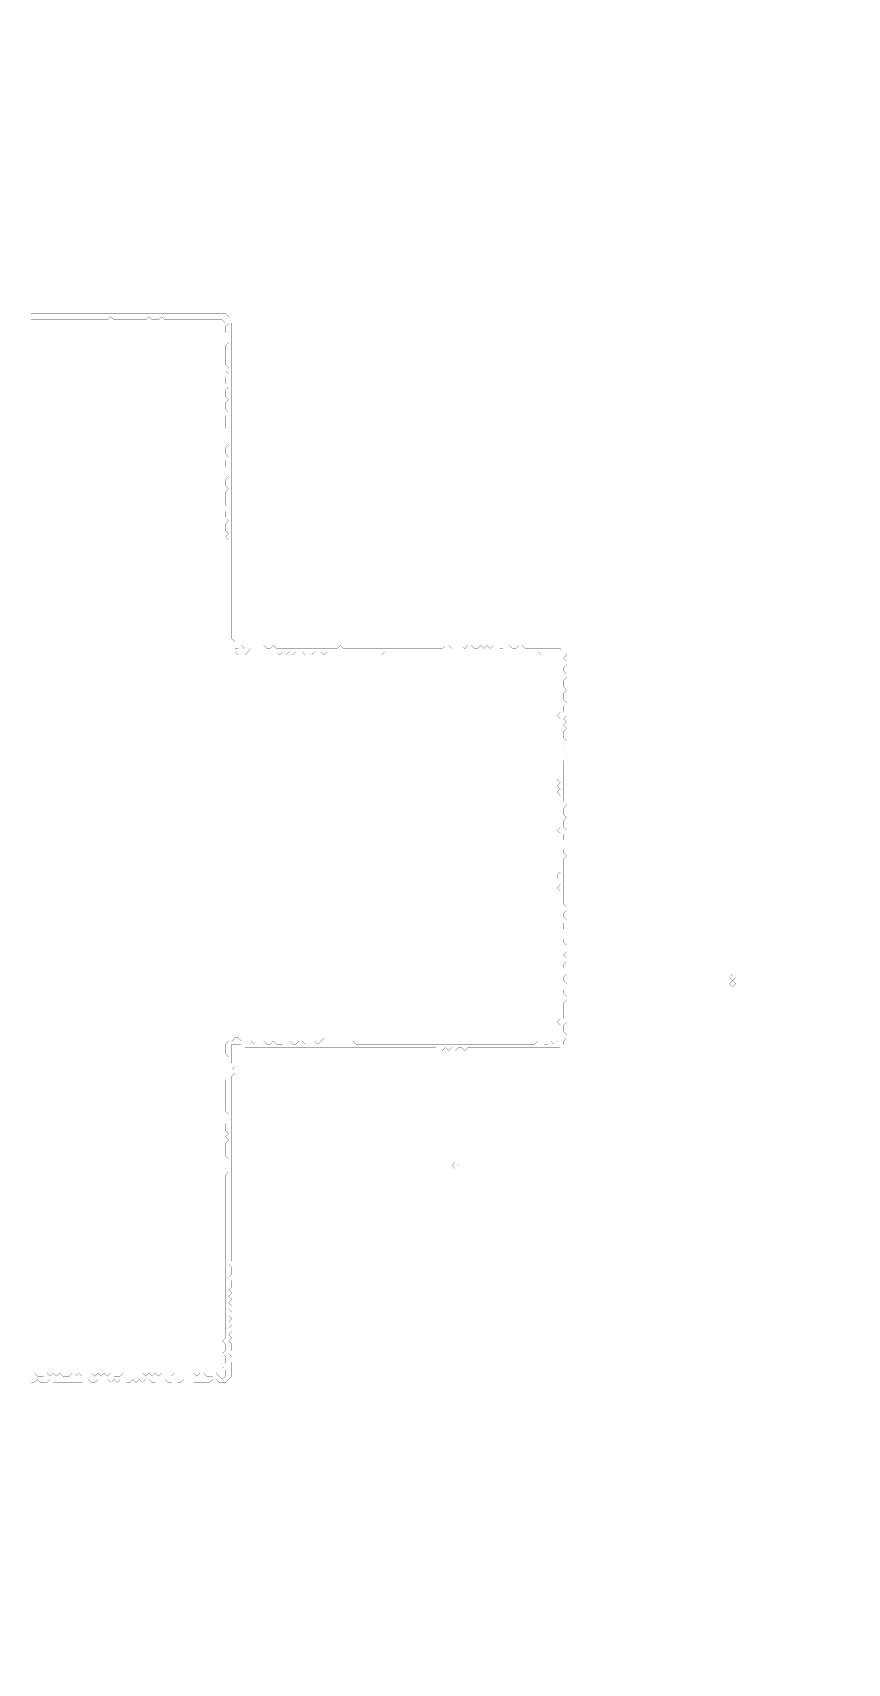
# Model space of a CAD drawing. Header units: metres. Extents: x 0 to 4981, y -4981 to 0.
# Drawn here: x 2490 to 4981, y -4981 to 0 of the extents above; entities that cross this region are included whole.
import ezdxf

# ---------------------------------------------------------------- set-up
doc = ezdxf.new("R2010")
doc.units = ezdxf.units.M
doc.layers.add('conductor', color=1, linetype='Continuous')
doc.layers.add('substrate', color=5, linetype='Continuous')

msp = doc.modelspace()

# ---------------------------------------------------------------- linework, layer by layer
at = {"layer": 'conductor', "const_width": 0.5}
msp.add_lwpolyline([(2485.3, -4103.1), (2495, -4093.4), (2504.7, -4103.1), (2514.5, -4103.1), (2524.2, -4103.1), (2534, -4093.4), (2543.7, -4103.1), (2553.5, -4093.4), (2563.2, -4103.1), (2573, -4093.4), (2582.7, -4103.1), (2592.5, -4103.1), (2602.2, -4103.1), (2612, -4093.4), (2621.7, -4103.1), (2631.4, -4093.4), (2641.2, -4103.1), (2650.9, -4093.4), (2660.7, -4093.4), (2670.4, -4093.4), (2680.2, -4103.1), (2689.9, -4093.4), (2699.7, -4103.1), (2709.4, -4093.4), (2719.2, -4103.1), (2728.9, -4093.4), (2738.7, -4103.1), (2748.4, -4103.1), (2758.1, -4103.1), (2767.9, -4093.4), (2777.6, -4093.4), (2787.4, -4093.4), (2797.1, -4093.4), (2806.9, -4093.4), (2816.6, -4093.4), (2826.4, -4093.4), (2836.1, -4103.1), (2845.9, -4093.4), (2855.6, -4103.1), (2865.4, -4093.4), (2875.1, -4103.1), (2884.8, -4093.4), (2894.6, -4093.4), (2904.3, -4093.4), (2914.1, -4103.1), (2923.8, -4093.4), (2933.6, -4093.4), (2943.3, -4093.4), (2953.1, -4093.4), (2962.8, -4093.4), (2972.6, -4093.4), (2982.3, -4093.4), (2992.1, -4103.1), (3001.8, -4093.4), (3011.5, -4093.4), (3021.3, -4103.1), (3031, -4103.1), (3040.8, -4103.1), (3050.5, -4093.4), (3060.3, -4103.1), (3070, -4112.9), (3079.8, -4103.1), (3079.8, -4093.4), (3079.8, -4083.6), (3070, -4073.9), (3079.8, -4064.1), (3079.8, -4054.4), (3079.8, -4044.6), (3070, -4034.9), (3079.8, -4025.1), (3079.8, -4015.4), (3079.8, -4005.6), (3070, -3995.9), (3079.8, -3986.2), (3079.8, -3976.4), (3079.8, -3966.7), (3079.8, -3956.9), (3079.8, -3947.2), (3079.8, -3937.4), (3079.8, -3927.7), (3079.8, -3917.9), (3079.8, -3908.2), (3079.8, -3898.4), (3079.8, -3888.7), (3079.8, -3878.9), (3079.8, -3869.2), (3079.8, -3859.5), (3079.8, -3849.7), (3079.8, -3840), (3079.8, -3830.2), (3079.8, -3820.5), (3079.8, -3810.7), (3079.8, -3801), (3079.8, -3791.2), (3079.8, -3781.5), (3079.8, -3771.7), (3079.8, -3762), (3079.8, -3752.2), (3079.8, -3742.5), (3079.8, -3732.8), (3079.8, -3723), (3079.8, -3713.3), (3079.8, -3703.5), (3079.8, -3693.8), (3079.8, -3684), (3079.8, -3674.3), (3079.8, -3664.5), (3079.8, -3654.8), (3079.8, -3645), (3079.8, -3635.3), (3079.8, -3625.5), (3079.8, -3615.8), (3079.8, -3606.1), (3079.8, -3596.3), (3079.8, -3586.6), (3079.8, -3576.8), (3079.8, -3567.1), (3079.8, -3557.3), (3079.8, -3547.6), (3079.8, -3537.8), (3079.8, -3528.1), (3079.8, -3518.3), (3079.8, -3508.6), (3079.8, -3498.8), (3079.8, -3489.1), (3089.5, -3479.4), (3079.8, -3469.6), (3089.5, -3459.9), (3079.8, -3450.1), (3089.5, -3440.4), (3079.8, -3430.6), (3079.8, -3420.9), (3079.8, -3411.1), (3079.8, -3401.4), (3079.8, -3391.6), (3089.5, -3381.9), (3079.8, -3372.1), (3089.5, -3362.4), (3079.8, -3352.7), (3079.8, -3342.9), (3079.8, -3333.2), (3089.5, -3323.4), (3089.5, -3313.7), (3089.5, -3303.9), (3079.8, -3294.2), (3079.8, -3284.4), (3079.8, -3274.7), (3079.8, -3264.9), (3079.8, -3255.2), (3079.8, -3245.4), (3079.8, -3235.7), (3079.8, -3226), (3079.8, -3216.2), (3079.8, -3206.5), (3079.8, -3196.7), (3089.5, -3187), (3089.5, -3177.2), (3089.5, -3167.5), (3089.5, -3157.7), (3089.5, -3148), (3089.5, -3138.2), (3089.5, -3128.5), (3079.8, -3118.8), (3079.8, -3109), (3079.8, -3099.3), (3079.8, -3089.5), (3089.5, -3079.8), (3099.3, -3079.8), (3109, -3070), (3118.8, -3070), (3128.5, -3079.8), (3138.2, -3079.8), (3148, -3079.8), (3157.7, -3079.8), (3167.5, -3089.5), (3177.2, -3079.8), (3187, -3079.8), (3196.7, -3079.8), (3206.5, -3089.5), (3216.2, -3089.5), (3226, -3079.8), (3235.7, -3089.5), (3245.4, -3089.5), (3255.2, -3089.5), (3264.9, -3079.8), (3274.7, -3079.8), (3284.4, -3089.5), (3294.2, -3089.5), (3303.9, -3079.8), (3313.7, -3079.8), (3323.4, -3089.5), (3333.2, -3079.8), (3342.9, -3079.8), (3352.7, -3079.8), (3362.4, -3089.5), (3372.1, -3079.8), (3381.9, -3070), (3391.6, -3079.8), (3401.4, -3079.8), (3411.1, -3079.8), (3420.9, -3079.8), (3430.6, -3079.8), (3440.4, -3079.8), (3450.1, -3079.8), (3459.9, -3079.8), (3469.6, -3079.8), (3479.4, -3089.5), (3489.1, -3089.5), (3498.8, -3089.5), (3508.6, -3089.5), (3518.3, -3089.5), (3528.1, -3089.5), (3537.8, -3089.5), (3547.6, -3089.5), (3557.3, -3089.5), (3567.1, -3089.5), (3576.8, -3089.5), (3586.6, -3089.5), (3596.3, -3089.5), (3606.1, -3089.5), (3615.8, -3089.5), (3625.5, -3089.5), (3635.3, -3089.5), (3645, -3089.5), (3654.8, -3089.5), (3664.5, -3089.5), (3674.3, -3089.5), (3684, -3089.5), (3693.8, -3089.5), (3703.5, -3089.5), (3713.3, -3089.5), (3723, -3089.5), (3732.8, -3089.5), (3742.5, -3089.5), (3752.2, -3089.5), (3762, -3089.5), (3771.7, -3089.5), (3781.5, -3089.5), (3791.2, -3089.5), (3801, -3089.5), (3810.7, -3089.5), (3820.5, -3089.5), (3830.2, -3089.5), (3840, -3089.5), (3849.7, -3089.5), (3859.5, -3089.5), (3869.2, -3089.5), (3878.9, -3089.5), (3888.7, -3089.5), (3898.4, -3089.5), (3908.2, -3089.5), (3917.9, -3089.5), (3927.7, -3089.5), (3937.4, -3089.5), (3947.2, -3089.5), (3956.9, -3089.5), (3966.7, -3089.5), (3976.4, -3089.5), (3986.2, -3089.5), (3995.9, -3089.5), (4005.6, -3089.5), (4015.4, -3089.5), (4025.1, -3089.5), (4034.9, -3079.8), (4044.6, -3079.8), (4054.4, -3089.5), (4064.1, -3089.5), (4073.9, -3079.8), (4083.6, -3089.5), (4093.4, -3079.8), (4103.1, -3079.8), (4103.1, -3070), (4103.1, -3060.3), (4103.1, -3050.5), (4103.1, -3040.8), (4103.1, -3031), (4093.4, -3021.3), (4103.1, -3011.5), (4103.1, -3001.8), (4103.1, -2992.1), (4103.1, -2982.3), (4103.1, -2972.6), (4103.1, -2962.8), (4103.1, -2953.1), (4103.1, -2943.3), (4103.1, -2933.6), (4103.1, -2923.8), (4103.1, -2914.1), (4103.1, -2904.3), (4103.1, -2894.6), (4103.1, -2884.8), (4103.1, -2875.1), (4103.1, -2865.4), (4103.1, -2855.6), (4103.1, -2845.9), (4103.1, -2836.1), (4103.1, -2826.4), (4103.1, -2816.6), (4103.1, -2806.9), (4103.1, -2797.1), (4103.1, -2787.4), (4103.1, -2777.6), (4103.1, -2767.9), (4103.1, -2758.1), (4103.1, -2748.4), (4103.1, -2738.7), (4103.1, -2728.9), (4103.1, -2719.2), (4103.1, -2709.4), (4103.1, -2699.7), (4103.1, -2689.9), (4103.1, -2680.2), (4103.1, -2670.4), (4103.1, -2660.7), (4103.1, -2650.9), (4103.1, -2641.2), (4103.1, -2631.4), (4103.1, -2621.7), (4093.4, -2612), (4103.1, -2602.2), (4103.1, -2592.5), (4093.4, -2582.7), (4093.4, -2573), (4103.1, -2563.2), (4103.1, -2553.5), (4103.1, -2543.7), (4103.1, -2534), (4103.1, -2524.2), (4103.1, -2514.5), (4103.1, -2504.7), (4103.1, -2495), (4103.1, -2485.3), (4103.1, -2475.5), (4103.1, -2465.8), (4103.1, -2456), (4103.1, -2446.3), (4093.4, -2436.5), (4103.1, -2426.8), (4103.1, -2417), (4103.1, -2407.3), (4093.4, -2397.5), (4103.1, -2387.8), (4103.1, -2378), (4103.1, -2368.3), (4103.1, -2358.6), (4103.1, -2348.8), (4103.1, -2339.1), (4103.1, -2329.3), (4093.4, -2319.6), (4103.1, -2309.8), (4093.4, -2300.1), (4103.1, -2290.3), (4093.4, -2280.6), (4103.1, -2270.8), (4103.1, -2261.1), (4103.1, -2251.3), (4093.4, -2241.6), (4103.1, -2231.9), (4103.1, -2222.1), (4103.1, -2212.4), (4103.1, -2202.6), (4103.1, -2192.9), (4103.1, -2183.1), (4103.1, -2173.4), (4103.1, -2163.6), (4103.1, -2153.9), (4103.1, -2144.1), (4103.1, -2134.4), (4103.1, -2124.6), (4103.1, -2114.9), (4103.1, -2105.2), (4103.1, -2095.4), (4093.4, -2085.7), (4103.1, -2075.9), (4103.1, -2066.2), (4103.1, -2056.4), (4103.1, -2046.7), (4103.1, -2036.9), (4103.1, -2027.2), (4103.1, -2017.4), (4103.1, -2007.7), (4103.1, -1997.9), (4103.1, -1988.2), (4103.1, -1978.5), (4103.1, -1968.7), (4103.1, -1959), (4103.1, -1949.2), (4103.1, -1939.5), (4103.1, -1929.7), (4103.1, -1920), (4103.1, -1910.2), (4103.1, -1900.5), (4103.1, -1890.7), (4093.4, -1890.7), (4083.6, -1890.7), (4073.9, -1890.7), (4064.1, -1890.7), (4054.4, -1890.7), (4044.6, -1900.5), (4034.9, -1890.7), (4025.1, -1890.7), (4015.4, -1890.7), (4005.6, -1890.7), (3995.9, -1890.7), (3986.2, -1890.7), (3976.4, -1890.7), (3966.7, -1890.7), (3956.9, -1890.7), (3947.2, -1890.7), (3937.4, -1890.7), (3927.7, -1890.7), (3917.9, -1890.7), (3908.2, -1890.7), (3898.4, -1890.7), (3888.7, -1890.7), (3878.9, -1890.7), (3869.2, -1890.7), (3859.5, -1890.7), (3849.7, -1890.7), (3840, -1890.7), (3830.2, -1890.7), (3820.5, -1890.7), (3810.7, -1890.7), (3801, -1890.7), (3791.2, -1890.7), (3781.5, -1890.7), (3771.7, -1890.7), (3762, -1890.7), (3752.2, -1890.7), (3742.5, -1890.7), (3732.8, -1890.7), (3723, -1890.7), (3713.3, -1890.7), (3703.5, -1890.7), (3693.8, -1890.7), (3684, -1890.7), (3674.3, -1890.7), (3664.5, -1890.7), (3654.8, -1890.7), (3645, -1890.7), (3635.3, -1890.7), (3625.5, -1890.7), (3615.8, -1890.7), (3606.1, -1890.7), (3596.3, -1890.7), (3586.6, -1890.7), (3576.8, -1890.7), (3567.1, -1890.7), (3557.3, -1900.5), (3547.6, -1890.7), (3537.8, -1890.7), (3528.1, -1890.7), (3518.3, -1890.7), (3508.6, -1890.7), (3498.8, -1890.7), (3489.1, -1890.7), (3479.4, -1890.7), (3469.6, -1890.7), (3459.9, -1890.7), (3450.1, -1890.7), (3440.4, -1890.7), (3430.6, -1890.7), (3420.9, -1890.7), (3411.1, -1890.7), (3401.4, -1890.7), (3391.6, -1890.7), (3381.9, -1900.5), (3372.1, -1890.7), (3362.4, -1890.7), (3352.7, -1890.7), (3342.9, -1900.5), (3333.2, -1900.5), (3323.4, -1900.5), (3313.7, -1890.7), (3303.9, -1890.7), (3294.2, -1890.7), (3284.4, -1900.5), (3274.7, -1890.7), (3264.9, -1900.5), (3255.2, -1890.7), (3245.4, -1900.5), (3235.7, -1890.7), (3226, -1890.7), (3216.2, -1890.7), (3206.5, -1890.7), (3196.7, -1890.7), (3187, -1890.7), (3177.2, -1890.7), (3167.5, -1890.7), (3157.7, -1881), (3148, -1890.7), (3138.2, -1900.5), (3128.5, -1900.5), (3118.8, -1900.5), (3109, -1890.7), (3099.3, -1890.7), (3089.5, -1881), (3079.8, -1871.2), (3089.5, -1861.5), (3089.5, -1851.8), (3089.5, -1842), (3089.5, -1832.3), (3089.5, -1822.5), (3089.5, -1812.8), (3089.5, -1803), (3089.5, -1793.3), (3089.5, -1783.5), (3089.5, -1773.8), (3089.5, -1764), (3089.5, -1754.3), (3089.5, -1744.6), (3089.5, -1734.8), (3089.5, -1725.1), (3089.5, -1715.3), (3089.5, -1705.6), (3089.5, -1695.8), (3089.5, -1686.1), (3089.5, -1676.3), (3089.5, -1666.6), (3089.5, -1656.8), (3089.5, -1647.1), (3089.5, -1637.3), (3089.5, -1627.6), (3089.5, -1617.9), (3089.5, -1608.1), (3089.5, -1598.4), (3089.5, -1588.6), (3079.8, -1578.9), (3089.5, -1569.1), (3089.5, -1559.4), (3089.5, -1549.6), (3079.8, -1539.9), (3089.5, -1530.1), (3079.8, -1520.4), (3079.8, -1510.6), (3079.8, -1500.9), (3089.5, -1491.2), (3079.8, -1481.4), (3079.8, -1471.7), (3079.8, -1461.9), (3089.5, -1452.2), (3079.8, -1442.4), (3079.8, -1432.7), (3079.8, -1422.9), (3079.8, -1413.2), (3079.8, -1403.4), (3089.5, -1393.7), (3079.8, -1383.9), (3079.8, -1374.2), (3079.8, -1364.5), (3089.5, -1354.7), (3089.5, -1345), (3089.5, -1335.2), (3079.8, -1325.5), (3079.8, -1315.7), (3079.8, -1306), (3089.5, -1296.2), (3079.8, -1286.5), (3079.8, -1276.7), (3079.8, -1267), (3089.5, -1257.2), (3089.5, -1247.5), (3089.5, -1237.8), (3089.5, -1228), (3089.5, -1218.3), (3079.8, -1208.5), (3079.8, -1198.8), (3079.8, -1189), (3079.8, -1179.3), (3079.8, -1169.5), (3089.5, -1159.8), (3079.8, -1150), (3079.8, -1140.3), (3079.8, -1130.5), (3089.5, -1120.8), (3079.8, -1111.1), (3079.8, -1101.3), (3079.8, -1091.6), (3089.5, -1081.8), (3079.8, -1072.1), (3079.8, -1062.3), (3079.8, -1052.6), (3089.5, -1042.8), (3079.8, -1033.1), (3089.5, -1023.3), (3079.8, -1013.6), (3079.8, -1003.8), (3079.8, -994.1), (3079.8, -984.4), (3079.8, -974.6), (3079.8, -964.9), (3079.8, -955.1), (3089.5, -945.4), (3079.8, -935.6), (3089.5, -925.9), (3079.8, -916.1), (3079.8, -906.4), (3079.8, -896.6), (3089.5, -886.9), (3079.8, -886.9), (3070, -877.1), (3060.3, -877.1), (3050.5, -877.1), (3040.8, -877.1), (3031, -877.1), (3021.3, -877.1), (3011.5, -877.1), (3001.8, -877.1), (2992.1, -877.1), (2982.3, -877.1), (2972.6, -877.1), (2962.8, -877.1), (2953.1, -877.1), (2943.3, -877.1), (2933.6, -877.1), (2923.8, -877.1), (2914.1, -877.1), (2904.3, -877.1), (2894.6, -877.1), (2884.8, -867.4), (2875.1, -877.1), (2865.4, -877.1), (2855.6, -877.1), (2845.9, -867.4), (2836.1, -877.1), (2826.4, -877.1), (2816.6, -877.1), (2806.9, -877.1), (2797.1, -877.1), (2787.4, -877.1), (2777.6, -877.1), (2767.9, -877.1), (2758.1, -877.1), (2748.4, -877.1), (2738.7, -877.1), (2728.9, -867.4), (2719.2, -877.1), (2709.4, -877.1), (2699.7, -877.1), (2689.9, -877.1), (2680.2, -877.1), (2670.4, -877.1), (2660.7, -877.1), (2650.9, -877.1), (2641.2, -877.1), (2631.4, -877.1), (2621.7, -877.1), (2612, -877.1), (2602.2, -877.1), (2592.5, -877.1), (2582.7, -877.1), (2573, -877.1), (2563.2, -877.1), (2553.5, -877.1), (2543.7, -877.1), (2534, -877.1), (2524.2, -877.1), (2514.5, -877.1), (2504.7, -877.1), (2495, -877.1), (2485.3, -877.1)], dxfattribs=at)
at = {"layer": 'substrate', "const_width": 0.5}
for points in [[(2485.3, -4980.3), (2495, -4980.3), (2504.7, -4980.3), (2514.5, -4980.3), (2524.2, -4980.3), (2534, -4980.3), (2543.7, -4980.3), (2553.5, -4980.3), (2563.2, -4980.3), (2573, -4980.3), (2582.7, -4980.3), (2592.5, -4980.3), (2602.2, -4980.3), (2612, -4980.3), (2621.7, -4980.3), (2631.4, -4980.3), (2641.2, -4980.3), (2650.9, -4980.3), (2660.7, -4980.3), (2670.4, -4980.3), (2680.2, -4980.3), (2689.9, -4980.3), (2699.7, -4980.3), (2709.4, -4980.3), (2719.2, -4980.3), (2728.9, -4980.3), (2738.7, -4980.3), (2748.4, -4980.3), (2758.1, -4980.3), (2767.9, -4980.3), (2777.6, -4980.3), (2787.4, -4980.3), (2797.1, -4980.3), (2806.9, -4980.3), (2816.6, -4980.3), (2826.4, -4980.3), (2836.1, -4980.3), (2845.9, -4980.3), (2855.6, -4980.3), (2865.4, -4980.3), (2875.1, -4980.3), (2884.8, -4980.3), (2894.6, -4980.3), (2904.3, -4980.3), (2914.1, -4980.3), (2923.8, -4980.3), (2933.6, -4980.3), (2943.3, -4980.3), (2953.1, -4980.3), (2962.8, -4980.3), (2972.6, -4980.3), (2982.3, -4980.3), (2992.1, -4980.3), (3001.8, -4980.3), (3011.5, -4980.3), (3021.3, -4980.3), (3031, -4980.3), (3040.8, -4980.3), (3050.5, -4980.3), (3060.3, -4980.3), (3070, -4980.3), (3079.8, -4980.3), (3089.5, -4980.3), (3099.3, -4980.3), (3109, -4980.3), (3118.8, -4980.3), (3128.5, -4980.3), (3138.2, -4980.3), (3148, -4980.3), (3157.7, -4980.3), (3167.5, -4980.3), (3177.2, -4980.3), (3187, -4980.3), (3196.7, -4980.3), (3206.5, -4980.3), (3216.2, -4980.3), (3226, -4980.3), (3235.7, -4980.3), (3245.4, -4980.3), (3255.2, -4980.3), (3264.9, -4980.3), (3274.7, -4980.3), (3284.4, -4980.3), (3294.2, -4980.3), (3303.9, -4980.3), (3313.7, -4980.3), (3323.4, -4980.3), (3333.2, -4980.3), (3342.9, -4980.3), (3352.7, -4980.3), (3362.4, -4980.3), (3372.1, -4980.3), (3381.9, -4980.3), (3391.6, -4980.3), (3401.4, -4980.3), (3411.1, -4980.3), (3420.9, -4980.3), (3430.6, -4980.3), (3440.4, -4980.3), (3450.1, -4980.3), (3459.9, -4980.3), (3469.6, -4980.3), (3479.4, -4980.3), (3489.1, -4980.3), (3498.8, -4980.3), (3508.6, -4980.3), (3518.3, -4980.3), (3528.1, -4980.3), (3537.8, -4980.3), (3547.6, -4980.3), (3557.3, -4980.3), (3567.1, -4980.3), (3576.8, -4980.3), (3586.6, -4980.3), (3596.3, -4980.3), (3606.1, -4980.3), (3615.8, -4980.3), (3625.5, -4980.3), (3635.3, -4980.3), (3645, -4980.3), (3654.8, -4980.3), (3664.5, -4980.3), (3674.3, -4980.3), (3684, -4980.3), (3693.8, -4980.3), (3703.5, -4980.3), (3713.3, -4980.3), (3723, -4980.3), (3732.8, -4980.3), (3742.5, -4980.3), (3752.2, -4980.3), (3762, -4980.3), (3771.7, -4980.3), (3781.5, -4980.3), (3791.2, -4980.3), (3801, -4980.3), (3810.7, -4980.3), (3820.5, -4980.3), (3830.2, -4980.3), (3840, -4980.3), (3849.7, -4980.3), (3859.5, -4980.3), (3869.2, -4980.3), (3878.9, -4980.3), (3888.7, -4980.3), (3898.4, -4980.3), (3908.2, -4980.3), (3917.9, -4980.3), (3927.7, -4980.3), (3937.4, -4980.3), (3947.2, -4980.3), (3956.9, -4980.3), (3966.7, -4980.3), (3976.4, -4980.3), (3986.2, -4980.3), (3995.9, -4980.3), (4005.6, -4980.3), (4015.4, -4980.3), (4025.1, -4980.3), (4034.9, -4980.3), (4044.6, -4980.3), (4054.4, -4980.3), (4064.1, -4980.3), (4073.9, -4980.3), (4083.6, -4980.3), (4093.4, -4980.3), (4103.1, -4980.3), (4112.9, -4980.3), (4122.6, -4980.3), (4132.3, -4980.3), (4142.1, -4980.3), (4151.8, -4980.3), (4161.6, -4980.3), (4171.3, -4980.3), (4181.1, -4980.3), (4190.8, -4980.3), (4200.6, -4980.3), (4210.3, -4980.3), (4220.1, -4980.3), (4229.8, -4980.3), (4239.6, -4980.3), (4249.3, -4980.3), (4259, -4980.3), (4268.8, -4980.3), (4278.5, -4980.3), (4288.3, -4980.3), (4298, -4980.3), (4307.8, -4980.3), (4317.5, -4980.3), (4327.3, -4980.3), (4337, -4980.3), (4346.8, -4980.3), (4356.5, -4980.3), (4366.2, -4980.3), (4376, -4980.3), (4385.7, -4980.3), (4395.5, -4980.3), (4405.2, -4980.3), (4415, -4980.3), (4424.7, -4980.3), (4434.5, -4980.3), (4444.2, -4980.3), (4454, -4980.3), (4463.7, -4980.3), (4473.5, -4980.3), (4483.2, -4980.3), (4492.9, -4980.3), (4502.7, -4980.3), (4512.4, -4980.3), (4522.2, -4980.3), (4531.9, -4980.3), (4541.7, -4980.3), (4551.4, -4980.3), (4561.2, -4980.3), (4570.9, -4980.3), (4580.7, -4980.3), (4590.4, -4980.3), (4600.2, -4980.3), (4609.9, -4980.3), (4619.6, -4980.3), (4629.4, -4980.3), (4639.1, -4980.3), (4648.9, -4980.3), (4658.6, -4980.3), (4668.4, -4980.3), (4678.1, -4980.3), (4687.9, -4980.3), (4697.6, -4980.3), (4707.4, -4980.3), (4717.1, -4980.3), (4726.9, -4980.3), (4736.6, -4980.3), (4746.3, -4980.3), (4756.1, -4980.3), (4765.8, -4980.3), (4775.6, -4980.3), (4785.3, -4980.3), (4795.1, -4980.3), (4804.8, -4980.3), (4814.6, -4980.3), (4824.3, -4980.3), (4834.1, -4980.3), (4843.8, -4980.3), (4853.6, -4980.3), (4863.3, -4980.3), (4873, -4980.3), (4882.8, -4980.3), (4892.5, -4980.3), (4902.3, -4980.3), (4912, -4980.3), (4921.8, -4980.3), (4931.5, -4980.3), (4941.3, -4980.3), (4951, -4980.3), (4960.8, -4980.3), (4970.5, -4980.3), (4980.3, -4980.3), (4980.3, -4970.5), (4980.3, -4960.8), (4980.3, -4951), (4980.3, -4941.3), (4980.3, -4931.5), (4980.3, -4921.8), (4980.3, -4912), (4980.3, -4902.3), (4980.3, -4892.5), (4980.3, -4882.8), (4980.3, -4873), (4980.3, -4863.3), (4980.3, -4853.6), (4980.3, -4843.8), (4980.3, -4834.1), (4980.3, -4824.3), (4980.3, -4814.6), (4980.3, -4804.8), (4980.3, -4795.1), (4980.3, -4785.3), (4980.3, -4775.6), (4980.3, -4765.8), (4980.3, -4756.1), (4980.3, -4746.3), (4980.3, -4736.6), (4980.3, -4726.9), (4980.3, -4717.1), (4980.3, -4707.4), (4980.3, -4697.6), (4980.3, -4687.9), (4980.3, -4678.1), (4980.3, -4668.4), (4980.3, -4658.6), (4980.3, -4648.9), (4980.3, -4639.1), (4980.3, -4629.4), (4980.3, -4619.6), (4980.3, -4609.9), (4980.3, -4600.2), (4980.3, -4590.4), (4980.3, -4580.7), (4980.3, -4570.9), (4980.3, -4561.2), (4980.3, -4551.4), (4980.3, -4541.7), (4980.3, -4531.9), (4980.3, -4522.2), (4980.3, -4512.4), (4980.3, -4502.7), (4980.3, -4492.9), (4980.3, -4483.2), (4980.3, -4473.5), (4980.3, -4463.7), (4980.3, -4454), (4980.3, -4444.2), (4980.3, -4434.5), (4980.3, -4424.7), (4980.3, -4415), (4980.3, -4405.2), (4980.3, -4395.5), (4980.3, -4385.7), (4980.3, -4376), (4980.3, -4366.2), (4980.3, -4356.5), (4980.3, -4346.8), (4980.3, -4337), (4980.3, -4327.3), (4980.3, -4317.5), (4980.3, -4307.8), (4980.3, -4298), (4980.3, -4288.3), (4980.3, -4278.5), (4980.3, -4268.8), (4980.3, -4259), (4980.3, -4249.3), (4980.3, -4239.6), (4980.3, -4229.8), (4980.3, -4220.1), (4980.3, -4210.3), (4980.3, -4200.6), (4980.3, -4190.8), (4980.3, -4181.1), (4980.3, -4171.3), (4980.3, -4161.6), (4980.3, -4151.8), (4980.3, -4142.1), (4980.3, -4132.3), (4980.3, -4122.6), (4980.3, -4112.9), (4980.3, -4103.1), (4980.3, -4093.4), (4980.3, -4083.6), (4980.3, -4073.9), (4980.3, -4064.1), (4980.3, -4054.4), (4980.3, -4044.6), (4980.3, -4034.9), (4980.3, -4025.1), (4980.3, -4015.4), (4980.3, -4005.6), (4980.3, -3995.9), (4980.3, -3986.2), (4980.3, -3976.4), (4980.3, -3966.7), (4980.3, -3956.9), (4980.3, -3947.2), (4980.3, -3937.4), (4980.3, -3927.7), (4980.3, -3917.9), (4980.3, -3908.2), (4980.3, -3898.4), (4980.3, -3888.7), (4980.3, -3878.9), (4980.3, -3869.2), (4980.3, -3859.5), (4980.3, -3849.7), (4980.3, -3840), (4980.3, -3830.2), (4980.3, -3820.5), (4980.3, -3810.7), (4980.3, -3801), (4980.3, -3791.2), (4980.3, -3781.5), (4980.3, -3771.7), (4980.3, -3762), (4980.3, -3752.2), (4980.3, -3742.5), (4980.3, -3732.8), (4980.3, -3723), (4980.3, -3713.3), (4980.3, -3703.5), (4980.3, -3693.8), (4980.3, -3684), (4980.3, -3674.3), (4980.3, -3664.5), (4980.3, -3654.8), (4980.3, -3645), (4980.3, -3635.3), (4980.3, -3625.5), (4980.3, -3615.8), (4980.3, -3606.1), (4980.3, -3596.3), (4980.3, -3586.6), (4980.3, -3576.8), (4980.3, -3567.1), (4980.3, -3557.3), (4980.3, -3547.6), (4980.3, -3537.8), (4980.3, -3528.1), (4980.3, -3518.3), (4980.3, -3508.6), (4980.3, -3498.8), (4980.3, -3489.1), (4980.3, -3479.4), (4980.3, -3469.6), (4980.3, -3459.9), (4980.3, -3450.1), (4980.3, -3440.4), (4980.3, -3430.6), (4980.3, -3420.9), (4980.3, -3411.1), (4980.3, -3401.4), (4980.3, -3391.6), (4980.3, -3381.9), (4980.3, -3372.1), (4980.3, -3362.4), (4980.3, -3352.7), (4980.3, -3342.9), (4980.3, -3333.2), (4980.3, -3323.4), (4980.3, -3313.7), (4980.3, -3303.9), (4980.3, -3294.2), (4980.3, -3284.4), (4980.3, -3274.7), (4980.3, -3264.9), (4980.3, -3255.2), (4980.3, -3245.4), (4980.3, -3235.7), (4980.3, -3226), (4980.3, -3216.2), (4980.3, -3206.5), (4980.3, -3196.7), (4980.3, -3187), (4980.3, -3177.2), (4980.3, -3167.5), (4980.3, -3157.7), (4980.3, -3148), (4980.3, -3138.2), (4980.3, -3128.5), (4980.3, -3118.8), (4980.3, -3109), (4980.3, -3099.3), (4980.3, -3089.5), (4980.3, -3079.8), (4980.3, -3070), (4980.3, -3060.3), (4980.3, -3050.5), (4980.3, -3040.8), (4980.3, -3031), (4980.3, -3021.3), (4980.3, -3011.5), (4980.3, -3001.8), (4980.3, -2992.1), (4980.3, -2982.3), (4980.3, -2972.6), (4980.3, -2962.8), (4980.3, -2953.1), (4980.3, -2943.3), (4980.3, -2933.6), (4980.3, -2923.8), (4980.3, -2914.1), (4980.3, -2904.3), (4980.3, -2894.6), (4980.3, -2884.8), (4980.3, -2875.1), (4980.3, -2865.4), (4980.3, -2855.6), (4980.3, -2845.9), (4980.3, -2836.1), (4980.3, -2826.4), (4980.3, -2816.6), (4980.3, -2806.9), (4980.3, -2797.1), (4980.3, -2787.4), (4980.3, -2777.6), (4980.3, -2767.9), (4980.3, -2758.1), (4980.3, -2748.4), (4980.3, -2738.7), (4980.3, -2728.9), (4980.3, -2719.2), (4980.3, -2709.4), (4980.3, -2699.7), (4980.3, -2689.9), (4980.3, -2680.2), (4980.3, -2670.4), (4980.3, -2660.7), (4980.3, -2650.9), (4980.3, -2641.2), (4980.3, -2631.4), (4980.3, -2621.7), (4980.3, -2612), (4980.3, -2602.2), (4980.3, -2592.5), (4980.3, -2582.7), (4980.3, -2573), (4980.3, -2563.2), (4980.3, -2553.5), (4980.3, -2543.7), (4980.3, -2534), (4980.3, -2524.2), (4980.3, -2514.5), (4980.3, -2504.7), (4980.3, -2495), (4980.3, -2485.3), (4980.3, -2475.5), (4980.3, -2465.8), (4980.3, -2456), (4980.3, -2446.3), (4980.3, -2436.5), (4980.3, -2426.8), (4980.3, -2417), (4980.3, -2407.3), (4980.3, -2397.5), (4980.3, -2387.8), (4980.3, -2378), (4980.3, -2368.3), (4980.3, -2358.6), (4980.3, -2348.8), (4980.3, -2339.1), (4980.3, -2329.3), (4980.3, -2319.6), (4980.3, -2309.8), (4980.3, -2300.1), (4980.3, -2290.3), (4980.3, -2280.6), (4980.3, -2270.8), (4980.3, -2261.1), (4980.3, -2251.3), (4980.3, -2241.6), (4980.3, -2231.9), (4980.3, -2222.1), (4980.3, -2212.4), (4980.3, -2202.6), (4980.3, -2192.9), (4980.3, -2183.1), (4980.3, -2173.4), (4980.3, -2163.6), (4980.3, -2153.9), (4980.3, -2144.1), (4980.3, -2134.4), (4980.3, -2124.6), (4980.3, -2114.9), (4980.3, -2105.2), (4980.3, -2095.4), (4980.3, -2085.7), (4980.3, -2075.9), (4980.3, -2066.2), (4980.3, -2056.4), (4980.3, -2046.7), (4980.3, -2036.9), (4980.3, -2027.2), (4980.3, -2017.4), (4980.3, -2007.7), (4980.3, -1997.9), (4980.3, -1988.2), (4980.3, -1978.5), (4980.3, -1968.7), (4980.3, -1959), (4980.3, -1949.2), (4980.3, -1939.5), (4980.3, -1929.7), (4980.3, -1920), (4980.3, -1910.2), (4980.3, -1900.5), (4980.3, -1890.7), (4980.3, -1881), (4980.3, -1871.2), (4980.3, -1861.5), (4980.3, -1851.8), (4980.3, -1842), (4980.3, -1832.3), (4980.3, -1822.5), (4980.3, -1812.8), (4980.3, -1803), (4980.3, -1793.3), (4980.3, -1783.5), (4980.3, -1773.8), (4980.3, -1764), (4980.3, -1754.3), (4980.3, -1744.6), (4980.3, -1734.8), (4980.3, -1725.1), (4980.3, -1715.3), (4980.3, -1705.6), (4980.3, -1695.8), (4980.3, -1686.1), (4980.3, -1676.3), (4980.3, -1666.6), (4980.3, -1656.8), (4980.3, -1647.1), (4980.3, -1637.3), (4980.3, -1627.6), (4980.3, -1617.9), (4980.3, -1608.1), (4980.3, -1598.4), (4980.3, -1588.6), (4980.3, -1578.9), (4980.3, -1569.1), (4980.3, -1559.4), (4980.3, -1549.6), (4980.3, -1539.9), (4980.3, -1530.1), (4980.3, -1520.4), (4980.3, -1510.6), (4980.3, -1500.9), (4980.3, -1491.2), (4980.3, -1481.4), (4980.3, -1471.7), (4980.3, -1461.9), (4980.3, -1452.2), (4980.3, -1442.4), (4980.3, -1432.7), (4980.3, -1422.9), (4980.3, -1413.2), (4980.3, -1403.4), (4980.3, -1393.7), (4980.3, -1383.9), (4980.3, -1374.2), (4980.3, -1364.5), (4980.3, -1354.7), (4980.3, -1345), (4980.3, -1335.2), (4980.3, -1325.5), (4980.3, -1315.7), (4980.3, -1306), (4980.3, -1296.2), (4980.3, -1286.5), (4980.3, -1276.7), (4980.3, -1267), (4980.3, -1257.2), (4980.3, -1247.5), (4980.3, -1237.8), (4980.3, -1228), (4980.3, -1218.3), (4980.3, -1208.5), (4980.3, -1198.8), (4980.3, -1189), (4980.3, -1179.3), (4980.3, -1169.5), (4980.3, -1159.8), (4980.3, -1150), (4980.3, -1140.3), (4980.3, -1130.5), (4980.3, -1120.8), (4980.3, -1111.1), (4980.3, -1101.3), (4980.3, -1091.6), (4980.3, -1081.8), (4980.3, -1072.1), (4980.3, -1062.3), (4980.3, -1052.6), (4980.3, -1042.8), (4980.3, -1033.1), (4980.3, -1023.3), (4980.3, -1013.6), (4980.3, -1003.8), (4980.3, -994.1), (4980.3, -984.4), (4980.3, -974.6), (4980.3, -964.9), (4980.3, -955.1), (4980.3, -945.4), (4980.3, -935.6), (4980.3, -925.9), (4980.3, -916.1), (4980.3, -906.4), (4980.3, -896.6), (4980.3, -886.9), (4980.3, -877.1), (4980.3, -867.4), (4980.3, -857.7), (4980.3, -847.9), (4980.3, -838.2), (4980.3, -828.4), (4980.3, -818.7), (4980.3, -808.9), (4980.3, -799.2), (4980.3, -789.4), (4980.3, -779.7), (4980.3, -769.9), (4980.3, -760.2), (4980.3, -750.4), (4980.3, -740.7), (4980.3, -731), (4980.3, -721.2), (4980.3, -711.5), (4980.3, -701.7), (4980.3, -692), (4980.3, -682.2), (4980.3, -672.5), (4980.3, -662.7), (4980.3, -653), (4980.3, -643.2), (4980.3, -633.5), (4980.3, -623.8), (4980.3, -614), (4980.3, -604.3), (4980.3, -594.5), (4980.3, -584.8), (4980.3, -575), (4980.3, -565.3), (4980.3, -555.5), (4980.3, -545.8), (4980.3, -536), (4980.3, -526.3), (4980.3, -516.5), (4980.3, -506.8), (4980.3, -497.1), (4980.3, -487.3), (4980.3, -477.6), (4980.3, -467.8), (4980.3, -458.1), (4980.3, -448.3), (4980.3, -438.6), (4980.3, -428.8), (4980.3, -419.1), (4980.3, -409.3), (4980.3, -399.6), (4980.3, -389.8), (4980.3, -380.1), (4980.3, -370.4), (4980.3, -360.6), (4980.3, -350.9), (4980.3, -341.1), (4980.3, -331.4), (4980.3, -321.6), (4980.3, -311.9), (4980.3, -302.1), (4980.3, -292.4), (4980.3, -282.6), (4980.3, -272.9), (4980.3, -263.1), (4980.3, -253.4), (4980.3, -243.7), (4980.3, -233.9), (4980.3, -224.2), (4980.3, -214.4), (4980.3, -204.7), (4980.3, -194.9), (4980.3, -185.2), (4980.3, -175.4), (4980.3, -165.7), (4980.3, -155.9), (4980.3, -146.2), (4980.3, -136.4), (4980.3, -126.7), (4980.3, -117), (4980.3, -107.2), (4980.3, -97.5), (4980.3, -87.7), (4980.3, -78), (4980.3, -68.2), (4980.3, -58.5), (4980.3, -48.7), (4980.3, -39), (4980.3, -29.2), (4980.3, -19.5), (4980.3, -9.7), (4980.3, 0), (4970.5, 0), (4960.8, 0), (4951, 0), (4941.3, 0), (4931.5, 0), (4921.8, 0), (4912, 0), (4902.3, 0), (4892.5, 0), (4882.8, 0), (4873, 0), (4863.3, 0), (4853.6, 0), (4843.8, 0), (4834.1, 0), (4824.3, 0), (4814.6, 0), (4804.8, 0), (4795.1, 0), (4785.3, 0), (4775.6, 0), (4765.8, 0), (4756.1, 0), (4746.3, 0), (4736.6, 0), (4726.9, 0), (4717.1, 0), (4707.4, 0), (4697.6, 0), (4687.9, 0), (4678.1, 0), (4668.4, 0), (4658.6, 0), (4648.9, 0), (4639.1, 0), (4629.4, 0), (4619.6, 0), (4609.9, 0), (4600.2, 0), (4590.4, 0), (4580.7, 0), (4570.9, 0), (4561.2, 0), (4551.4, 0), (4541.7, 0), (4531.9, 0), (4522.2, 0), (4512.4, 0), (4502.7, 0), (4492.9, 0), (4483.2, 0), (4473.5, 0), (4463.7, 0), (4454, 0), (4444.2, 0), (4434.5, 0), (4424.7, 0), (4415, 0), (4405.2, 0), (4395.5, 0), (4385.7, 0), (4376, 0), (4366.2, 0), (4356.5, 0), (4346.8, 0), (4337, 0), (4327.3, 0), (4317.5, 0), (4307.8, 0), (4298, 0), (4288.3, 0), (4278.5, 0), (4268.8, 0), (4259, 0), (4249.3, 0), (4239.6, 0), (4229.8, 0), (4220.1, 0), (4210.3, 0), (4200.6, 0), (4190.8, 0), (4181.1, 0), (4171.3, 0), (4161.6, 0), (4151.8, 0), (4142.1, 0), (4132.3, 0), (4122.6, 0), (4112.9, 0), (4103.1, 0), (4093.4, 0), (4083.6, 0), (4073.9, 0), (4064.1, 0), (4054.4, 0), (4044.6, 0), (4034.9, 0), (4025.1, 0), (4015.4, 0), (4005.6, 0), (3995.9, 0), (3986.2, 0), (3976.4, 0), (3966.7, 0), (3956.9, 0), (3947.2, 0), (3937.4, 0), (3927.7, 0), (3917.9, 0), (3908.2, 0), (3898.4, 0), (3888.7, 0), (3878.9, 0), (3869.2, 0), (3859.5, 0), (3849.7, 0), (3840, 0), (3830.2, 0), (3820.5, 0), (3810.7, 0), (3801, 0), (3791.2, 0), (3781.5, 0), (3771.7, 0), (3762, 0), (3752.2, 0), (3742.5, 0), (3732.8, 0), (3723, 0), (3713.3, 0), (3703.5, 0), (3693.8, 0), (3684, 0), (3674.3, 0), (3664.5, 0), (3654.8, 0), (3645, 0), (3635.3, 0), (3625.5, 0), (3615.8, 0), (3606.1, 0), (3596.3, 0), (3586.6, 0), (3576.8, 0), (3567.1, 0), (3557.3, 0), (3547.6, 0), (3537.8, 0), (3528.1, 0), (3518.3, 0), (3508.6, 0), (3498.8, 0), (3489.1, 0), (3479.4, 0), (3469.6, 0), (3459.9, 0), (3450.1, 0), (3440.4, 0), (3430.6, 0), (3420.9, 0), (3411.1, 0), (3401.4, 0), (3391.6, 0), (3381.9, 0), (3372.1, 0), (3362.4, 0), (3352.7, 0), (3342.9, 0), (3333.2, 0), (3323.4, 0), (3313.7, 0), (3303.9, 0), (3294.2, 0), (3284.4, 0), (3274.7, 0), (3264.9, 0), (3255.2, 0), (3245.4, 0), (3235.7, 0), (3226, 0), (3216.2, 0), (3206.5, 0), (3196.7, 0), (3187, 0), (3177.2, 0), (3167.5, 0), (3157.7, 0), (3148, 0), (3138.2, 0), (3128.5, 0), (3118.8, 0), (3109, 0), (3099.3, 0), (3089.5, 0), (3079.8, 0), (3070, 0), (3060.3, 0), (3050.5, 0), (3040.8, 0), (3031, 0), (3021.3, 0), (3011.5, 0), (3001.8, 0), (2992.1, 0), (2982.3, 0), (2972.6, 0), (2962.8, 0), (2953.1, 0), (2943.3, 0), (2933.6, 0), (2923.8, 0), (2914.1, 0), (2904.3, 0), (2894.6, 0), (2884.8, 0), (2875.1, 0), (2865.4, 0), (2855.6, 0), (2845.9, 0), (2836.1, 0), (2826.4, 0), (2816.6, 0), (2806.9, 0), (2797.1, 0), (2787.4, 0), (2777.6, 0), (2767.9, 0), (2758.1, 0), (2748.4, 0), (2738.7, 0), (2728.9, 0), (2719.2, 0), (2709.4, 0), (2699.7, 0), (2689.9, 0), (2680.2, 0), (2670.4, 0), (2660.7, 0), (2650.9, 0), (2641.2, 0), (2631.4, 0), (2621.7, 0), (2612, 0), (2602.2, 0), (2592.5, 0), (2582.7, 0), (2573, 0), (2563.2, 0), (2553.5, 0), (2543.7, 0), (2534, 0), (2524.2, 0), (2514.5, 0), (2504.7, 0), (2495, 0), (2485.3, 0)], [(2485.3, -857.7), (2495, -857.7), (2504.7, -857.7), (2514.5, -857.7), (2524.2, -857.7), (2534, -857.7), (2543.7, -857.7), (2553.5, -857.7), (2563.2, -857.7), (2573, -857.7), (2582.7, -857.7), (2592.5, -857.7), (2602.2, -857.7), (2612, -857.7), (2621.7, -857.7), (2631.4, -857.7), (2641.2, -857.7), (2650.9, -857.7), (2660.7, -857.7), (2670.4, -857.7), (2680.2, -857.7), (2689.9, -857.7), (2699.7, -857.7), (2709.4, -857.7), (2719.2, -857.7), (2728.9, -857.7), (2738.7, -857.7), (2748.4, -857.7), (2758.1, -857.7), (2767.9, -857.7), (2777.6, -857.7), (2787.4, -857.7), (2797.1, -857.7), (2806.9, -857.7), (2816.6, -857.7), (2826.4, -857.7), (2836.1, -857.7), (2845.9, -857.7), (2855.6, -857.7), (2865.4, -857.7), (2875.1, -857.7), (2884.8, -857.7), (2894.6, -857.7), (2904.3, -857.7), (2914.1, -857.7), (2923.8, -857.7), (2933.6, -857.7), (2943.3, -857.7), (2953.1, -857.7), (2962.8, -857.7), (2972.6, -857.7), (2982.3, -857.7), (2992.1, -857.7), (3001.8, -857.7), (3011.5, -857.7), (3021.3, -857.7), (3031, -857.7), (3040.8, -857.7), (3050.5, -857.7), (3060.3, -857.7), (3070, -857.7), (3079.8, -857.7), (3089.5, -867.4), (3089.5, -877.1), (3099.3, -886.9), (3099.3, -896.6), (3099.3, -906.4), (3099.3, -916.1), (3099.3, -925.9), (3099.3, -935.6), (3099.3, -945.4), (3099.3, -955.1), (3099.3, -964.9), (3099.3, -974.6), (3099.3, -984.4), (3099.3, -994.1), (3099.3, -1003.8), (3099.3, -1013.6), (3099.3, -1023.3), (3099.3, -1033.1), (3099.3, -1042.8), (3099.3, -1052.6), (3099.3, -1062.3), (3099.3, -1072.1), (3099.3, -1081.8), (3099.3, -1091.6), (3099.3, -1101.3), (3099.3, -1111.1), (3099.3, -1120.8), (3099.3, -1130.5), (3099.3, -1140.3), (3099.3, -1150), (3099.3, -1159.8), (3099.3, -1169.5), (3099.3, -1179.3), (3099.3, -1189), (3099.3, -1198.8), (3099.3, -1208.5), (3099.3, -1218.3), (3099.3, -1228), (3099.3, -1237.8), (3099.3, -1247.5), (3099.3, -1257.2), (3099.3, -1267), (3099.3, -1276.7), (3099.3, -1286.5), (3099.3, -1296.2), (3099.3, -1306), (3099.3, -1315.7), (3099.3, -1325.5), (3099.3, -1335.2), (3099.3, -1345), (3099.3, -1354.7), (3099.3, -1364.5), (3099.3, -1374.2), (3099.3, -1383.9), (3099.3, -1393.7), (3099.3, -1403.4), (3099.3, -1413.2), (3099.3, -1422.9), (3099.3, -1432.7), (3099.3, -1442.4), (3099.3, -1452.2), (3099.3, -1461.9), (3099.3, -1471.7), (3099.3, -1481.4), (3099.3, -1491.2), (3099.3, -1500.9), (3099.3, -1510.6), (3099.3, -1520.4), (3099.3, -1530.1), (3099.3, -1539.9), (3099.3, -1549.6), (3099.3, -1559.4), (3099.3, -1569.1), (3099.3, -1578.9), (3099.3, -1588.6), (3099.3, -1598.4), (3099.3, -1608.1), (3099.3, -1617.9), (3099.3, -1627.6), (3099.3, -1637.3), (3099.3, -1647.1), (3099.3, -1656.8), (3099.3, -1666.6), (3099.3, -1676.3), (3099.3, -1686.1), (3099.3, -1695.8), (3099.3, -1705.6), (3099.3, -1715.3), (3099.3, -1725.1), (3099.3, -1734.8), (3099.3, -1744.6), (3099.3, -1754.3), (3099.3, -1764), (3099.3, -1773.8), (3099.3, -1783.5), (3099.3, -1793.3), (3099.3, -1803), (3099.3, -1812.8), (3099.3, -1822.5), (3099.3, -1832.3), (3099.3, -1842), (3099.3, -1851.8), (3109, -1861.5), (3109, -1871.2), (3109, -1881), (3118.8, -1881), (3128.5, -1871.2), (3138.2, -1881), (3148, -1871.2), (3157.7, -1871.2), (3167.5, -1871.2), (3177.2, -1871.2), (3187, -1871.2), (3196.7, -1871.2), (3206.5, -1881), (3216.2, -1881), (3226, -1871.2), (3235.7, -1881), (3245.4, -1881), (3255.2, -1881), (3264.9, -1881), (3274.7, -1881), (3284.4, -1881), (3294.2, -1881), (3303.9, -1881), (3313.7, -1881), (3323.4, -1881), (3333.2, -1881), (3342.9, -1881), (3352.7, -1881), (3362.4, -1881), (3372.1, -1881), (3381.9, -1881), (3391.6, -1881), (3401.4, -1881), (3411.1, -1881), (3420.9, -1881), (3430.6, -1871.2), (3440.4, -1881), (3450.1, -1881), (3459.9, -1881), (3469.6, -1881), (3479.4, -1881), (3489.1, -1881), (3498.8, -1881), (3508.6, -1881), (3518.3, -1881), (3528.1, -1881), (3537.8, -1881), (3547.6, -1881), (3557.3, -1881), (3567.1, -1881), (3576.8, -1881), (3586.6, -1881), (3596.3, -1881), (3606.1, -1881), (3615.8, -1881), (3625.5, -1881), (3635.3, -1881), (3645, -1881), (3654.8, -1881), (3664.5, -1881), (3674.3, -1881), (3684, -1881), (3693.8, -1881), (3703.5, -1881), (3713.3, -1881), (3723, -1881), (3732.8, -1881), (3742.5, -1881), (3752.2, -1871.2), (3762, -1871.2), (3771.7, -1881), (3781.5, -1871.2), (3791.2, -1871.2), (3801, -1871.2), (3810.7, -1881), (3820.5, -1871.2), (3830.2, -1871.2), (3840, -1881), (3849.7, -1881), (3859.5, -1871.2), (3869.2, -1881), (3878.9, -1871.2), (3888.7, -1881), (3898.4, -1871.2), (3908.2, -1871.2), (3917.9, -1881), (3927.7, -1881), (3937.4, -1871.2), (3947.2, -1871.2), (3956.9, -1881), (3966.7, -1881), (3976.4, -1871.2), (3986.2, -1871.2), (3995.9, -1881), (4005.6, -1881), (4015.4, -1881), (4025.1, -1881), (4034.9, -1881), (4044.6, -1881), (4054.4, -1881), (4064.1, -1881), (4073.9, -1881), (4083.6, -1881), (4093.4, -1881), (4103.1, -1881), (4112.9, -1890.7), (4122.6, -1900.5), (4112.9, -1910.2), (4122.6, -1920), (4122.6, -1929.7), (4112.9, -1939.5), (4112.9, -1949.2), (4122.6, -1959), (4122.6, -1968.7), (4112.9, -1978.5), (4112.9, -1988.2), (4112.9, -1997.9), (4122.6, -2007.7), (4112.9, -2017.4), (4112.9, -2027.2), (4112.9, -2036.9), (4122.6, -2046.7), (4112.9, -2056.4), (4112.9, -2066.2), (4112.9, -2075.9), (4122.6, -2085.7), (4112.9, -2095.4), (4122.6, -2105.2), (4112.9, -2114.9), (4122.6, -2124.6), (4112.9, -2134.4), (4112.9, -2144.1), (4112.9, -2153.9), (4122.6, -2163.6), (4122.6, -2173.4), (4122.6, -2183.1), (4112.9, -2192.9), (4122.6, -2202.6), (4122.6, -2212.4), (4112.9, -2222.1), (4112.9, -2231.9), (4112.9, -2241.6), (4112.9, -2251.3), (4112.9, -2261.1), (4112.9, -2270.8), (4112.9, -2280.6), (4112.9, -2290.3), (4112.9, -2300.1), (4112.9, -2309.8), (4112.9, -2319.6), (4112.9, -2329.3), (4112.9, -2339.1), (4112.9, -2348.8), (4122.6, -2358.6), (4112.9, -2368.3), (4112.9, -2378), (4112.9, -2387.8), (4122.6, -2397.5), (4112.9, -2407.3), (4112.9, -2417), (4112.9, -2426.8), (4122.6, -2436.5), (4112.9, -2446.3), (4112.9, -2456), (4112.9, -2465.8), (4122.6, -2475.5), (4122.6, -2485.3), (4112.9, -2495), (4112.9, -2504.7), (4122.6, -2514.5), (4112.9, -2524.2), (4112.9, -2534), (4112.9, -2543.7), (4112.9, -2553.5), (4112.9, -2563.2), (4112.9, -2573), (4112.9, -2582.7), (4112.9, -2592.5), (4112.9, -2602.2), (4112.9, -2612), (4112.9, -2621.7), (4112.9, -2631.4), (4112.9, -2641.2), (4112.9, -2650.9), (4112.9, -2660.7), (4122.6, -2670.4), (4122.6, -2680.2), (4112.9, -2689.9), (4112.9, -2699.7), (4122.6, -2709.4), (4112.9, -2719.2), (4112.9, -2728.9), (4112.9, -2738.7), (4122.6, -2748.4), (4122.6, -2758.1), (4112.9, -2767.9), (4112.9, -2777.6), (4122.6, -2787.4), (4122.6, -2797.1), (4122.6, -2806.9), (4112.9, -2816.6), (4122.6, -2826.4), (4122.6, -2836.1), (4112.9, -2845.9), (4112.9, -2855.6), (4122.6, -2865.4), (4122.6, -2875.1), (4112.9, -2884.8), (4112.9, -2894.6), (4122.6, -2904.3), (4122.6, -2914.1), (4112.9, -2923.8), (4112.9, -2933.6), (4122.6, -2943.3), (4122.6, -2953.1), (4112.9, -2962.8), (4112.9, -2972.6), (4112.9, -2982.3), (4112.9, -2992.1), (4112.9, -3001.8), (4112.9, -3011.5), (4122.6, -3021.3), (4112.9, -3031), (4112.9, -3040.8), (4112.9, -3050.5), (4122.6, -3060.3), (4122.6, -3070), (4112.9, -3079.8), (4112.9, -3089.5), (4103.1, -3099.3), (4093.4, -3099.3), (4083.6, -3099.3), (4073.9, -3099.3), (4064.1, -3099.3), (4054.4, -3099.3), (4044.6, -3099.3), (4034.9, -3099.3), (4025.1, -3099.3), (4015.4, -3099.3), (4005.6, -3099.3), (3995.9, -3099.3), (3986.2, -3099.3), (3976.4, -3099.3), (3966.7, -3099.3), (3956.9, -3099.3), (3947.2, -3099.3), (3937.4, -3099.3), (3927.7, -3099.3), (3917.9, -3099.3), (3908.2, -3099.3), (3898.4, -3099.3), (3888.7, -3099.3), (3878.9, -3099.3), (3869.2, -3099.3), (3859.5, -3099.3), (3849.7, -3099.3), (3840, -3099.3), (3830.2, -3099.3), (3820.5, -3099.3), (3810.7, -3109), (3801, -3099.3), (3791.2, -3099.3), (3781.5, -3109), (3771.7, -3099.3), (3762, -3109), (3752.2, -3099.3), (3742.5, -3109), (3732.8, -3109), (3723, -3099.3), (3713.3, -3099.3), (3703.5, -3099.3), (3693.8, -3099.3), (3684, -3099.3), (3674.3, -3099.3), (3664.5, -3099.3), (3654.8, -3099.3), (3645, -3099.3), (3635.3, -3099.3), (3625.5, -3099.3), (3615.8, -3099.3), (3606.1, -3099.3), (3596.3, -3099.3), (3586.6, -3099.3), (3576.8, -3099.3), (3567.1, -3099.3), (3557.3, -3099.3), (3547.6, -3099.3), (3537.8, -3099.3), (3528.1, -3099.3), (3518.3, -3099.3), (3508.6, -3099.3), (3498.8, -3099.3), (3489.1, -3099.3), (3479.4, -3099.3), (3469.6, -3099.3), (3459.9, -3099.3), (3450.1, -3099.3), (3440.4, -3099.3), (3430.6, -3099.3), (3420.9, -3099.3), (3411.1, -3099.3), (3401.4, -3099.3), (3391.6, -3099.3), (3381.9, -3099.3), (3372.1, -3099.3), (3362.4, -3099.3), (3352.7, -3099.3), (3342.9, -3099.3), (3333.2, -3099.3), (3323.4, -3099.3), (3313.7, -3099.3), (3303.9, -3099.3), (3294.2, -3099.3), (3284.4, -3099.3), (3274.7, -3099.3), (3264.9, -3099.3), (3255.2, -3099.3), (3245.4, -3099.3), (3235.7, -3099.3), (3226, -3099.3), (3216.2, -3099.3), (3206.5, -3099.3), (3196.7, -3099.3), (3187, -3099.3), (3177.2, -3099.3), (3167.5, -3099.3), (3157.7, -3099.3), (3148, -3099.3), (3138.2, -3099.3), (3128.5, -3089.5), (3118.8, -3089.5), (3109, -3089.5), (3099.3, -3089.5), (3099.3, -3099.3), (3099.3, -3109), (3099.3, -3118.8), (3099.3, -3128.5), (3099.3, -3138.2), (3099.3, -3148), (3109, -3157.7), (3099.3, -3167.5), (3109, -3177.2), (3099.3, -3187), (3099.3, -3196.7), (3099.3, -3206.5), (3099.3, -3216.2), (3099.3, -3226), (3099.3, -3235.7), (3099.3, -3245.4), (3099.3, -3255.2), (3099.3, -3264.9), (3099.3, -3274.7), (3099.3, -3284.4), (3099.3, -3294.2), (3099.3, -3303.9), (3099.3, -3313.7), (3099.3, -3323.4), (3099.3, -3333.2), (3099.3, -3342.9), (3099.3, -3352.7), (3099.3, -3362.4), (3099.3, -3372.1), (3099.3, -3381.9), (3099.3, -3391.6), (3099.3, -3401.4), (3099.3, -3411.1), (3099.3, -3420.9), (3099.3, -3430.6), (3099.3, -3440.4), (3099.3, -3450.1), (3099.3, -3459.9), (3099.3, -3469.6), (3099.3, -3479.4), (3099.3, -3489.1), (3099.3, -3498.8), (3099.3, -3508.6), (3099.3, -3518.3), (3099.3, -3528.1), (3099.3, -3537.8), (3099.3, -3547.6), (3099.3, -3557.3), (3099.3, -3567.1), (3099.3, -3576.8), (3099.3, -3586.6), (3099.3, -3596.3), (3099.3, -3606.1), (3099.3, -3615.8), (3099.3, -3625.5), (3099.3, -3635.3), (3099.3, -3645), (3099.3, -3654.8), (3099.3, -3664.5), (3099.3, -3674.3), (3099.3, -3684), (3099.3, -3693.8), (3099.3, -3703.5), (3099.3, -3713.3), (3099.3, -3723), (3099.3, -3732.8), (3099.3, -3742.5), (3099.3, -3752.2), (3089.5, -3762), (3099.3, -3771.7), (3099.3, -3781.5), (3099.3, -3791.2), (3089.5, -3801), (3099.3, -3810.7), (3099.3, -3820.5), (3099.3, -3830.2), (3089.5, -3840), (3099.3, -3849.7), (3089.5, -3859.5), (3099.3, -3869.2), (3089.5, -3878.9), (3099.3, -3888.7), (3089.5, -3898.4), (3099.3, -3908.2), (3089.5, -3917.9), (3099.3, -3927.7), (3089.5, -3937.4), (3099.3, -3947.2), (3089.5, -3956.9), (3099.3, -3966.7), (3089.5, -3976.4), (3099.3, -3986.2), (3089.5, -3995.9), (3099.3, -4005.6), (3099.3, -4015.4), (3099.3, -4025.1), (3089.5, -4034.9), (3099.3, -4044.6), (3089.5, -4054.4), (3099.3, -4064.1), (3099.3, -4073.9), (3099.3, -4083.6), (3099.3, -4093.4), (3099.3, -4103.1), (3089.5, -4112.9), (3079.8, -4122.6), (3070, -4122.6), (3060.3, -4122.6), (3050.5, -4112.9), (3040.8, -4112.9), (3031, -4122.6), (3021.3, -4122.6), (3011.5, -4122.6), (3001.8, -4122.6), (2992.1, -4122.6), (2982.3, -4122.6), (2972.6, -4112.9), (2962.8, -4112.9), (2953.1, -4112.9), (2943.3, -4122.6), (2933.6, -4122.6), (2923.8, -4112.9), (2914.1, -4122.6), (2904.3, -4122.6), (2894.6, -4112.9), (2884.8, -4112.9), (2875.1, -4112.9), (2865.4, -4122.6), (2855.6, -4122.6), (2845.9, -4112.9), (2836.1, -4112.9), (2826.4, -4122.6), (2816.6, -4112.9), (2806.9, -4122.6), (2797.1, -4112.9), (2787.4, -4122.6), (2777.6, -4122.6), (2767.9, -4112.9), (2758.1, -4112.9), (2748.4, -4122.6), (2738.7, -4112.9), (2728.9, -4122.6), (2719.2, -4112.9), (2709.4, -4122.6), (2699.7, -4112.9), (2689.9, -4112.9), (2680.2, -4122.6), (2670.4, -4122.6), (2660.7, -4112.9), (2650.9, -4112.9), (2641.2, -4122.6), (2631.4, -4122.6), (2621.7, -4122.6), (2612, -4122.6), (2602.2, -4122.6), (2592.5, -4122.6), (2582.7, -4122.6), (2573, -4122.6), (2563.2, -4122.6), (2553.5, -4122.6), (2543.7, -4112.9), (2534, -4122.6), (2524.2, -4122.6), (2514.5, -4122.6), (2504.7, -4112.9), (2495, -4122.6), (2485.3, -4122.6)]]:
    msp.add_lwpolyline(points, dxfattribs=at)
for points in [[(4619.6, -2884.8), (4629.4, -2875.1), (4639.1, -2884.8), (4629.4, -2894.6)], [(4619.6, -2904.3), (4629.4, -2894.6), (4639.1, -2904.3), (4629.4, -2914.1)], [(3771.7, -3459.9), (3781.5, -3450.1), (3791.2, -3459.9), (3781.5, -3469.6)]]:
    msp.add_lwpolyline(points, close=True, dxfattribs=at)

doc.saveas('drawing.dxf')
